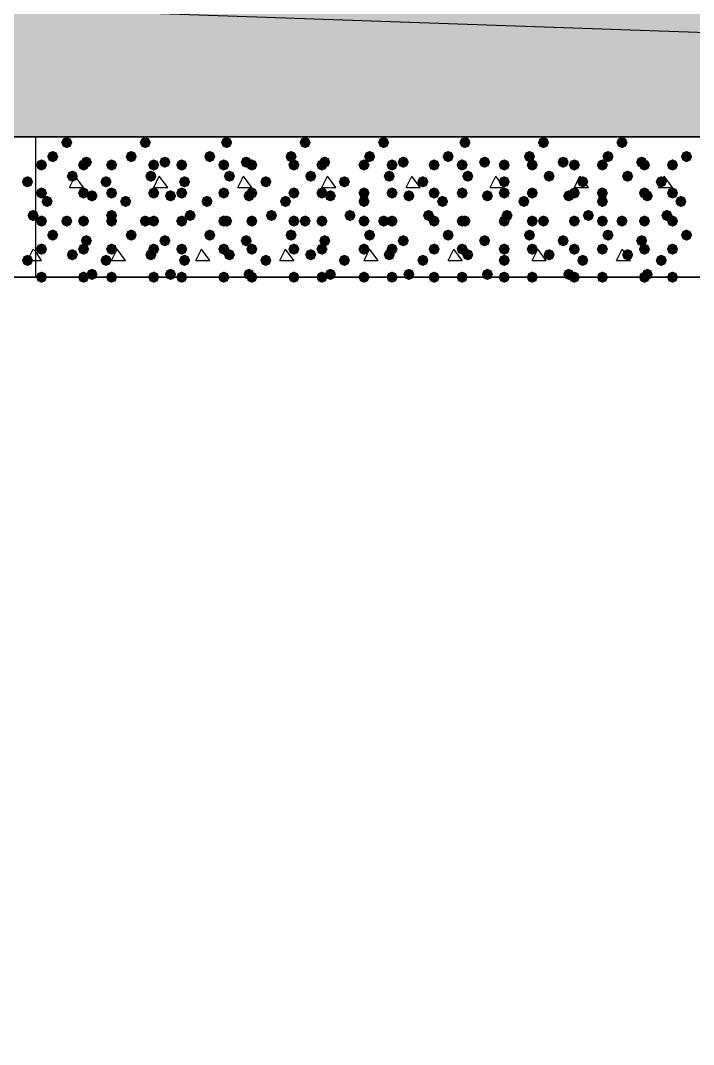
# Model space of a CAD drawing. Header units: millimetres. Extents: x 0 to 420, y 0 to 297.
# Drawn here: x 330.14 to 340.3, y 136.55 to 152 of the extents above; entities that cross this region are included whole.
import ezdxf

# ---------------------------------------------------------------- set-up
doc = ezdxf.new("R2010")
doc.units = ezdxf.units.MM
doc.layers.get('0').update_dxf_attribs({"linetype": 'CONTINUOUS'})

msp = doc.modelspace()

# ---------------------------------------------------------------- hatches: boundary and pattern name
at = {"true_color": 0x000008}
h = msp.add_hatch(color=0, dxfattribs=at)
h.paths.add_polyline_path([(385.826, 162.263667), (39.708667, 162.263667), (385.826, 150.241)], flags=0)
h.paths.add_polyline_path([(39.708667, 162.263667), (385.826, 150.241), (39.708667, 150.241)], flags=0)
for points in [[(330.919667, 150.156333), (330.894796, 150.096537), (330.835, 150.071667), (330.775204, 150.096537), (330.750333, 150.156333), (330.775204, 150.216129), (330.835, 150.241), (330.894796, 150.216129)], [(332.105, 150.156333), (332.080129, 150.096537), (332.020333, 150.071667), (331.960537, 150.096537), (331.935667, 150.156333), (331.960537, 150.216129), (332.020333, 150.241), (332.080129, 150.216129)], [(333.332667, 150.156333), (333.307796, 150.096537), (333.248, 150.071667), (333.188204, 150.096537), (333.163333, 150.156333), (333.188204, 150.216129), (333.248, 150.241), (333.307796, 150.216129)], [(334.518, 150.156333), (334.493129, 150.096537), (334.433333, 150.071667), (334.373538, 150.096537), (334.348667, 150.156333), (334.373537, 150.216129), (334.433333, 150.241), (334.493129, 150.216129)], [(335.703333, 150.156333), (335.678463, 150.096537), (335.618667, 150.071667), (335.558871, 150.096537), (335.534, 150.156333), (335.558871, 150.216129), (335.618667, 150.241), (335.678462, 150.216129)], [(336.931, 150.156333), (336.906129, 150.096537), (336.846333, 150.071667), (336.786538, 150.096537), (336.761667, 150.156333), (336.786537, 150.216129), (336.846333, 150.241), (336.906129, 150.216129)], [(338.116333, 150.156333), (338.091462, 150.096537), (338.031667, 150.071667), (337.971871, 150.096537), (337.947, 150.156333), (337.971871, 150.216129), (338.031667, 150.241), (338.091462, 150.216129)], [(339.301667, 150.156333), (339.276796, 150.096537), (339.217, 150.071667), (339.157204, 150.096537), (339.132333, 150.156333), (339.157204, 150.216129), (339.217, 150.241), (339.276796, 150.216129)], [(330.538667, 149.817667), (330.513796, 149.757871), (330.454, 149.733), (330.394204, 149.757871), (330.369333, 149.817667), (330.394204, 149.877462), (330.454, 149.902333), (330.513796, 149.877463)], [(330.708, 149.944667), (330.683129, 149.884871), (330.623333, 149.86), (330.563538, 149.884871), (330.538667, 149.944667), (330.563537, 150.004462), (330.623333, 150.029333), (330.683129, 150.004463)], [(331.173667, 149.817667), (331.148796, 149.757871), (331.089, 149.733), (331.029204, 149.757871), (331.004333, 149.817667), (331.029204, 149.877462), (331.089, 149.902333), (331.148796, 149.877463)], [(331.216, 149.86), (331.191129, 149.800204), (331.131333, 149.775333), (331.071537, 149.800204), (331.046667, 149.86), (331.071537, 149.919796), (331.131333, 149.944667), (331.191129, 149.919796)], [(331.597, 149.817667), (331.572129, 149.757871), (331.512333, 149.733), (331.452538, 149.757871), (331.427667, 149.817667), (331.452537, 149.877462), (331.512333, 149.902333), (331.572129, 149.877463)], [(331.893333, 149.944667), (331.868462, 149.884871), (331.808667, 149.86), (331.748871, 149.884871), (331.724, 149.944667), (331.748871, 150.004462), (331.808667, 150.029333), (331.868462, 150.004463)], [(332.232, 149.817667), (332.207129, 149.757871), (332.147333, 149.733), (332.087538, 149.757871), (332.062667, 149.817667), (332.087537, 149.877462), (332.147333, 149.902333), (332.207129, 149.877463)], [(332.401333, 149.86), (332.376463, 149.800204), (332.316667, 149.775333), (332.256871, 149.800204), (332.232, 149.86), (332.256871, 149.919796), (332.316667, 149.944667), (332.376462, 149.919796)], [(332.655333, 149.817667), (332.630463, 149.757871), (332.570667, 149.733), (332.510871, 149.757871), (332.486, 149.817667), (332.510871, 149.877462), (332.570667, 149.902333), (332.630462, 149.877463)], [(333.078667, 149.944667), (333.053796, 149.884871), (332.994, 149.86), (332.934204, 149.884871), (332.909333, 149.944667), (332.934204, 150.004462), (332.994, 150.029333), (333.053796, 150.004463)], [(333.290333, 149.817667), (333.265463, 149.757871), (333.205667, 149.733), (333.145871, 149.757871), (333.121, 149.817667), (333.145871, 149.877462), (333.205667, 149.902333), (333.265462, 149.877463)], [(333.629, 149.86), (333.604129, 149.800204), (333.544333, 149.775333), (333.484537, 149.800204), (333.459667, 149.86), (333.484537, 149.919796), (333.544333, 149.944667), (333.604129, 149.919796)], [(333.713667, 149.817667), (333.688796, 149.757871), (333.629, 149.733), (333.569204, 149.757871), (333.544333, 149.817667), (333.569204, 149.877462), (333.629, 149.902333), (333.688796, 149.877463)], [(334.306333, 149.944667), (334.281462, 149.884871), (334.221667, 149.86), (334.161871, 149.884871), (334.137, 149.944667), (334.161871, 150.004462), (334.221667, 150.029333), (334.281462, 150.004463)], [(334.348667, 149.817667), (334.323796, 149.757871), (334.264, 149.733), (334.204204, 149.757871), (334.179333, 149.817667), (334.204204, 149.877462), (334.264, 149.902333), (334.323796, 149.877463)], [(334.772, 149.817667), (334.747129, 149.757871), (334.687333, 149.733), (334.627538, 149.757871), (334.602667, 149.817667), (334.627537, 149.877462), (334.687333, 149.902333), (334.747129, 149.877463)], [(334.814333, 149.86), (334.789462, 149.800204), (334.729667, 149.775333), (334.669871, 149.800204), (334.645, 149.86), (334.669871, 149.919796), (334.729667, 149.944667), (334.789462, 149.919796)], [(335.407, 149.817667), (335.382129, 149.757871), (335.322333, 149.733), (335.262538, 149.757871), (335.237667, 149.817667), (335.262537, 149.877462), (335.322333, 149.902333), (335.382129, 149.877463)], [(335.491667, 149.944667), (335.466796, 149.884871), (335.407, 149.86), (335.347204, 149.884871), (335.322333, 149.944667), (335.347204, 150.004462), (335.407, 150.029333), (335.466796, 150.004463)], [(335.830333, 149.817667), (335.805462, 149.757871), (335.745667, 149.733), (335.685871, 149.757871), (335.661, 149.817667), (335.685871, 149.877462), (335.745667, 149.902333), (335.805462, 149.877463)], [(335.999667, 149.86), (335.974796, 149.800204), (335.915, 149.775333), (335.855204, 149.800204), (335.830333, 149.86), (335.855204, 149.919796), (335.915, 149.944667), (335.974796, 149.919796)], [(336.465333, 149.817667), (336.440462, 149.757871), (336.380667, 149.733), (336.320871, 149.757871), (336.296, 149.817667), (336.320871, 149.877462), (336.380667, 149.902333), (336.440462, 149.877463)], [(336.677, 149.944667), (336.652129, 149.884871), (336.592333, 149.86), (336.532537, 149.884871), (336.507667, 149.944667), (336.532537, 150.004462), (336.592333, 150.029333), (336.652129, 150.004463)], [(336.888667, 149.817667), (336.863796, 149.757871), (336.804, 149.733), (336.744204, 149.757871), (336.719333, 149.817667), (336.744204, 149.877462), (336.804, 149.902333), (336.863796, 149.877463)], [(337.227333, 149.86), (337.202462, 149.800204), (337.142667, 149.775333), (337.082871, 149.800204), (337.058, 149.86), (337.082871, 149.919796), (337.142667, 149.944667), (337.202462, 149.919796)], [(337.523667, 149.817667), (337.498796, 149.757871), (337.439, 149.733), (337.379204, 149.757871), (337.354333, 149.817667), (337.379204, 149.877462), (337.439, 149.902333), (337.498796, 149.877463)], [(337.904667, 149.944667), (337.879796, 149.884871), (337.82, 149.86), (337.760204, 149.884871), (337.735333, 149.944667), (337.760204, 150.004462), (337.82, 150.029333), (337.879796, 150.004463)], [(337.947, 149.817667), (337.922129, 149.757871), (337.862333, 149.733), (337.802538, 149.757871), (337.777667, 149.817667), (337.802537, 149.877462), (337.862333, 149.902333), (337.922129, 149.877463)], [(338.412667, 149.86), (338.387796, 149.800204), (338.328, 149.775333), (338.268204, 149.800204), (338.243333, 149.86), (338.268204, 149.919796), (338.328, 149.944667), (338.387796, 149.919796)], [(338.582, 149.817667), (338.557129, 149.757871), (338.497333, 149.733), (338.437538, 149.757871), (338.412667, 149.817667), (338.437537, 149.877462), (338.497333, 149.902333), (338.557129, 149.877463)], [(339.005333, 149.817667), (338.980462, 149.757871), (338.920667, 149.733), (338.860871, 149.757871), (338.836, 149.817667), (338.860871, 149.877462), (338.920667, 149.902333), (338.980462, 149.877463)], [(339.09, 149.944667), (339.065129, 149.884871), (339.005333, 149.86), (338.945538, 149.884871), (338.920667, 149.944667), (338.945537, 150.004462), (339.005333, 150.029333), (339.065129, 150.004463)], [(339.598, 149.86), (339.573129, 149.800204), (339.513333, 149.775333), (339.453538, 149.800204), (339.428667, 149.86), (339.453537, 149.919796), (339.513333, 149.944667), (339.573129, 149.919796)], [(339.640333, 149.817667), (339.615463, 149.757871), (339.555667, 149.733), (339.495871, 149.757871), (339.471, 149.817667), (339.495871, 149.877462), (339.555667, 149.902333), (339.615462, 149.877463)], [(340.063667, 149.817667), (340.038796, 149.757871), (339.979, 149.733), (339.919204, 149.757871), (339.894333, 149.817667), (339.919204, 149.877462), (339.979, 149.902333), (340.038796, 149.877463)], [(340.275333, 149.944667), (340.250463, 149.884871), (340.190667, 149.86), (340.130871, 149.884871), (340.106, 149.944667), (340.130871, 150.004462), (340.190667, 150.029333), (340.250462, 150.004463)], [(331.004333, 149.648333), (330.979462, 149.588537), (330.919667, 149.563667), (330.859871, 149.588537), (330.835, 149.648333), (330.859871, 149.708129), (330.919667, 149.733), (330.979462, 149.708129)], [(332.189667, 149.648333), (332.164796, 149.588537), (332.105, 149.563667), (332.045204, 149.588537), (332.020333, 149.648333), (332.045204, 149.708129), (332.105, 149.733), (332.164796, 149.708129)], [(333.375, 149.648333), (333.350129, 149.588537), (333.290333, 149.563667), (333.230537, 149.588537), (333.205667, 149.648333), (333.230537, 149.708129), (333.290333, 149.733), (333.350129, 149.708129)], [(334.602667, 149.648333), (334.577796, 149.588537), (334.518, 149.563667), (334.458204, 149.588537), (334.433333, 149.648333), (334.458204, 149.708129), (334.518, 149.733), (334.577796, 149.708129)], [(335.788, 149.648333), (335.763129, 149.588537), (335.703333, 149.563667), (335.643537, 149.588537), (335.618667, 149.648333), (335.643537, 149.708129), (335.703333, 149.733), (335.763129, 149.708129)], [(336.973333, 149.648333), (336.948463, 149.588537), (336.888667, 149.563667), (336.828871, 149.588537), (336.804, 149.648333), (336.828871, 149.708129), (336.888667, 149.733), (336.948462, 149.708129)], [(338.201, 149.648333), (338.176129, 149.588537), (338.116333, 149.563667), (338.056537, 149.588537), (338.031667, 149.648333), (338.056537, 149.708129), (338.116333, 149.733), (338.176129, 149.708129)], [(339.386333, 149.648333), (339.361463, 149.588537), (339.301667, 149.563667), (339.241871, 149.588537), (339.217, 149.648333), (339.241871, 149.708129), (339.301667, 149.733), (339.361462, 149.708129)], [(331.512333, 149.563667), (331.487462, 149.503871), (331.427667, 149.479), (331.367871, 149.503871), (331.343, 149.563667), (331.367871, 149.623462), (331.427667, 149.648333), (331.487462, 149.623463)], [(332.697667, 149.563667), (332.672796, 149.503871), (332.613, 149.479), (332.553204, 149.503871), (332.528333, 149.563667), (332.553204, 149.623462), (332.613, 149.648333), (332.672796, 149.623463)], [(333.925333, 149.563667), (333.900463, 149.503871), (333.840667, 149.479), (333.780871, 149.503871), (333.756, 149.563667), (333.780871, 149.623462), (333.840667, 149.648333), (333.900462, 149.623463)], [(335.110667, 149.563667), (335.085796, 149.503871), (335.026, 149.479), (334.966204, 149.503871), (334.941333, 149.563667), (334.966204, 149.623462), (335.026, 149.648333), (335.085796, 149.623463)], [(336.296, 149.563667), (336.271129, 149.503871), (336.211333, 149.479), (336.151538, 149.503871), (336.126667, 149.563667), (336.151537, 149.623462), (336.211333, 149.648333), (336.271129, 149.623463)], [(337.523667, 149.563667), (337.498796, 149.503871), (337.439, 149.479), (337.379204, 149.503871), (337.354333, 149.563667), (337.379204, 149.623462), (337.439, 149.648333), (337.498796, 149.623463)], [(338.709, 149.563667), (338.684129, 149.503871), (338.624333, 149.479), (338.564537, 149.503871), (338.539667, 149.563667), (338.564537, 149.623462), (338.624333, 149.648333), (338.684129, 149.623463)], [(339.894333, 149.563667), (339.869462, 149.503871), (339.809667, 149.479), (339.749871, 149.503871), (339.725, 149.563667), (339.749871, 149.623462), (339.809667, 149.648333), (339.869462, 149.623463)], [(330.538667, 149.394333), (330.513796, 149.334537), (330.454, 149.309667), (330.394204, 149.334537), (330.369333, 149.394333), (330.394204, 149.454129), (330.454, 149.479), (330.513796, 149.454129)], [(331.173667, 149.394333), (331.148796, 149.334537), (331.089, 149.309667), (331.029204, 149.334537), (331.004333, 149.394333), (331.029204, 149.454129), (331.089, 149.479), (331.148796, 149.454129)], [(331.300667, 149.352), (331.275796, 149.292204), (331.216, 149.267333), (331.156204, 149.292204), (331.131333, 149.352), (331.156204, 149.411796), (331.216, 149.436667), (331.275796, 149.411796)], [(331.597, 149.394333), (331.572129, 149.334537), (331.512333, 149.309667), (331.452538, 149.334537), (331.427667, 149.394333), (331.452537, 149.454129), (331.512333, 149.479), (331.572129, 149.454129)], [(332.232, 149.394333), (332.207129, 149.334537), (332.147333, 149.309667), (332.087538, 149.334537), (332.062667, 149.394333), (332.087537, 149.454129), (332.147333, 149.479), (332.207129, 149.454129)], [(332.486, 149.352), (332.461129, 149.292204), (332.401333, 149.267333), (332.341537, 149.292204), (332.316667, 149.352), (332.341537, 149.411796), (332.401333, 149.436667), (332.461129, 149.411796)], [(332.655333, 149.394333), (332.630463, 149.334537), (332.570667, 149.309667), (332.510871, 149.334537), (332.486, 149.394333), (332.510871, 149.454129), (332.570667, 149.479), (332.630462, 149.454129)], [(333.290333, 149.394333), (333.265463, 149.334537), (333.205667, 149.309667), (333.145871, 149.334537), (333.121, 149.394333), (333.145871, 149.454129), (333.205667, 149.479), (333.265462, 149.454129)], [(333.671333, 149.352), (333.646462, 149.292204), (333.586667, 149.267333), (333.526871, 149.292204), (333.502, 149.352), (333.526871, 149.411796), (333.586667, 149.436667), (333.646462, 149.411796)], [(333.713667, 149.394333), (333.688796, 149.334537), (333.629, 149.309667), (333.569204, 149.334537), (333.544333, 149.394333), (333.569204, 149.454129), (333.629, 149.479), (333.688796, 149.454129)], [(334.348667, 149.394333), (334.323796, 149.334537), (334.264, 149.309667), (334.204204, 149.334537), (334.179333, 149.394333), (334.204204, 149.454129), (334.264, 149.479), (334.323796, 149.454129)], [(334.772, 149.394333), (334.747129, 149.334537), (334.687333, 149.309667), (334.627538, 149.334537), (334.602667, 149.394333), (334.627537, 149.454129), (334.687333, 149.479), (334.747129, 149.454129)], [(334.899, 149.352), (334.874129, 149.292204), (334.814333, 149.267333), (334.754537, 149.292204), (334.729667, 149.352), (334.754537, 149.411796), (334.814333, 149.436667), (334.874129, 149.411796)], [(335.407, 149.394333), (335.382129, 149.334537), (335.322333, 149.309667), (335.262538, 149.334537), (335.237667, 149.394333), (335.262537, 149.454129), (335.322333, 149.479), (335.382129, 149.454129)], [(335.830333, 149.394333), (335.805462, 149.334537), (335.745667, 149.309667), (335.685871, 149.334537), (335.661, 149.394333), (335.685871, 149.454129), (335.745667, 149.479), (335.805462, 149.454129)], [(336.084333, 149.352), (336.059463, 149.292204), (335.999667, 149.267333), (335.939871, 149.292204), (335.915, 149.352), (335.939871, 149.411796), (335.999667, 149.436667), (336.059462, 149.411796)], [(336.465333, 149.394333), (336.440462, 149.334537), (336.380667, 149.309667), (336.320871, 149.334537), (336.296, 149.394333), (336.320871, 149.454129), (336.380667, 149.479), (336.440462, 149.454129)], [(336.888667, 149.394333), (336.863796, 149.334537), (336.804, 149.309667), (336.744204, 149.334537), (336.719333, 149.394333), (336.744204, 149.454129), (336.804, 149.479), (336.863796, 149.454129)], [(337.269667, 149.352), (337.244796, 149.292204), (337.185, 149.267333), (337.125204, 149.292204), (337.100333, 149.352), (337.125204, 149.411796), (337.185, 149.436667), (337.244796, 149.411796)], [(337.523667, 149.394333), (337.498796, 149.334537), (337.439, 149.309667), (337.379204, 149.334537), (337.354333, 149.394333), (337.379204, 149.454129), (337.439, 149.479), (337.498796, 149.454129)], [(337.947, 149.394333), (337.922129, 149.334537), (337.862333, 149.309667), (337.802538, 149.334537), (337.777667, 149.394333), (337.802537, 149.454129), (337.862333, 149.479), (337.922129, 149.454129)], [(338.497333, 149.352), (338.472462, 149.292204), (338.412667, 149.267333), (338.352871, 149.292204), (338.328, 149.352), (338.352871, 149.411796), (338.412667, 149.436667), (338.472462, 149.411796)], [(338.582, 149.394333), (338.557129, 149.334537), (338.497333, 149.309667), (338.437538, 149.334537), (338.412667, 149.394333), (338.437537, 149.454129), (338.497333, 149.479), (338.557129, 149.454129)], [(339.005333, 149.394333), (338.980462, 149.334537), (338.920667, 149.309667), (338.860871, 149.334537), (338.836, 149.394333), (338.860871, 149.454129), (338.920667, 149.479), (338.980462, 149.454129)], [(339.640333, 149.394333), (339.615463, 149.334537), (339.555667, 149.309667), (339.495871, 149.334537), (339.471, 149.394333), (339.495871, 149.454129), (339.555667, 149.479), (339.615462, 149.454129)], [(339.682667, 149.352), (339.657796, 149.292204), (339.598, 149.267333), (339.538204, 149.292204), (339.513333, 149.352), (339.538204, 149.411796), (339.598, 149.436667), (339.657796, 149.411796)], [(340.063667, 149.394333), (340.038796, 149.334537), (339.979, 149.309667), (339.919204, 149.334537), (339.894333, 149.394333), (339.919204, 149.454129), (339.979, 149.479), (340.038796, 149.454129)], [(330.623333, 149.267333), (330.598462, 149.207537), (330.538667, 149.182667), (330.478871, 149.207537), (330.454, 149.267333), (330.478871, 149.327129), (330.538667, 149.352), (330.598462, 149.327129)], [(331.808667, 149.267333), (331.783796, 149.207537), (331.724, 149.182667), (331.664204, 149.207537), (331.639333, 149.267333), (331.664204, 149.327129), (331.724, 149.352), (331.783796, 149.327129)], [(333.036333, 149.267333), (333.011462, 149.207537), (332.951667, 149.182667), (332.891871, 149.207537), (332.867, 149.267333), (332.891871, 149.327129), (332.951667, 149.352), (333.011462, 149.327129)], [(334.221667, 149.267333), (334.196796, 149.207537), (334.137, 149.182667), (334.077204, 149.207537), (334.052333, 149.267333), (334.077204, 149.327129), (334.137, 149.352), (334.196796, 149.327129)], [(335.407, 149.267333), (335.382129, 149.207537), (335.322333, 149.182667), (335.262538, 149.207537), (335.237667, 149.267333), (335.262537, 149.327129), (335.322333, 149.352), (335.382129, 149.327129)], [(336.592333, 149.267333), (336.567462, 149.207537), (336.507667, 149.182667), (336.447871, 149.207537), (336.423, 149.267333), (336.447871, 149.327129), (336.507667, 149.352), (336.567462, 149.327129)], [(337.82, 149.267333), (337.795129, 149.207537), (337.735333, 149.182667), (337.675538, 149.207537), (337.650667, 149.267333), (337.675537, 149.327129), (337.735333, 149.352), (337.795129, 149.327129)], [(339.005333, 149.267333), (338.980462, 149.207537), (338.920667, 149.182667), (338.860871, 149.207537), (338.836, 149.267333), (338.860871, 149.327129), (338.920667, 149.352), (338.980462, 149.327129)], [(340.190667, 149.267333), (340.165796, 149.207537), (340.106, 149.182667), (340.046204, 149.207537), (340.021333, 149.267333), (340.046204, 149.327129), (340.106, 149.352), (340.165796, 149.327129)], [(331.597, 149.055667), (331.572129, 148.995871), (331.512333, 148.971), (331.452538, 148.995871), (331.427667, 149.055667), (331.452537, 149.115462), (331.512333, 149.140333), (331.572129, 149.115463)], [(332.782333, 149.055667), (332.757462, 148.995871), (332.697667, 148.971), (332.637871, 148.995871), (332.613, 149.055667), (332.637871, 149.115462), (332.697667, 149.140333), (332.757462, 149.115463)], [(334.01, 149.055667), (333.985129, 148.995871), (333.925333, 148.971), (333.865538, 148.995871), (333.840667, 149.055667), (333.865537, 149.115462), (333.925333, 149.140333), (333.985129, 149.115463)], [(335.195333, 149.055667), (335.170462, 148.995871), (335.110667, 148.971), (335.050871, 148.995871), (335.026, 149.055667), (335.050871, 149.115462), (335.110667, 149.140333), (335.170462, 149.115463)], [(336.380667, 149.055667), (336.355796, 148.995871), (336.296, 148.971), (336.236204, 148.995871), (336.211333, 149.055667), (336.236204, 149.115462), (336.296, 149.140333), (336.355796, 149.115463)], [(337.566, 149.055667), (337.541129, 148.995871), (337.481333, 148.971), (337.421538, 148.995871), (337.396667, 149.055667), (337.421537, 149.115462), (337.481333, 149.140333), (337.541129, 149.115463)], [(338.793667, 149.055667), (338.768796, 148.995871), (338.709, 148.971), (338.649204, 148.995871), (338.624333, 149.055667), (338.649204, 149.115462), (338.709, 149.140333), (338.768796, 149.115463)], [(339.979, 149.055667), (339.954129, 148.995871), (339.894333, 148.971), (339.834538, 148.995871), (339.809667, 149.055667), (339.834537, 149.115462), (339.894333, 149.140333), (339.954129, 149.115463)], [(330.538667, 148.971), (330.513796, 148.911204), (330.454, 148.886333), (330.394204, 148.911204), (330.369333, 148.971), (330.394204, 149.030796), (330.454, 149.055667), (330.513796, 149.030796)], [(330.919667, 148.971), (330.894796, 148.911204), (330.835, 148.886333), (330.775204, 148.911204), (330.750333, 148.971), (330.775204, 149.030796), (330.835, 149.055667), (330.894796, 149.030796)], [(331.173667, 148.971), (331.148796, 148.911204), (331.089, 148.886333), (331.029204, 148.911204), (331.004333, 148.971), (331.029204, 149.030796), (331.089, 149.055667), (331.148796, 149.030796)], [(331.597, 148.971), (331.572129, 148.911204), (331.512333, 148.886333), (331.452538, 148.911204), (331.427667, 148.971), (331.452537, 149.030796), (331.512333, 149.055667), (331.572129, 149.030796)], [(332.105, 148.971), (332.080129, 148.911204), (332.020333, 148.886333), (331.960537, 148.911204), (331.935667, 148.971), (331.960537, 149.030796), (332.020333, 149.055667), (332.080129, 149.030796)], [(332.232, 148.971), (332.207129, 148.911204), (332.147333, 148.886333), (332.087538, 148.911204), (332.062667, 148.971), (332.087537, 149.030796), (332.147333, 149.055667), (332.207129, 149.030796)], [(332.655333, 148.971), (332.630463, 148.911204), (332.570667, 148.886333), (332.510871, 148.911204), (332.486, 148.971), (332.510871, 149.030796), (332.570667, 149.055667), (332.630462, 149.030796)], [(333.290333, 148.971), (333.265463, 148.911204), (333.205667, 148.886333), (333.145871, 148.911204), (333.121, 148.971), (333.145871, 149.030796), (333.205667, 149.055667), (333.265462, 149.030796)], [(333.332667, 148.971), (333.307796, 148.911204), (333.248, 148.886333), (333.188204, 148.911204), (333.163333, 148.971), (333.188204, 149.030796), (333.248, 149.055667), (333.307796, 149.030796)], [(333.713667, 148.971), (333.688796, 148.911204), (333.629, 148.886333), (333.569204, 148.911204), (333.544333, 148.971), (333.569204, 149.030796), (333.629, 149.055667), (333.688796, 149.030796)], [(334.348667, 148.971), (334.323796, 148.911204), (334.264, 148.886333), (334.204204, 148.911204), (334.179333, 148.971), (334.204204, 149.030796), (334.264, 149.055667), (334.323796, 149.030796)], [(334.518, 148.971), (334.493129, 148.911204), (334.433333, 148.886333), (334.373538, 148.911204), (334.348667, 148.971), (334.373537, 149.030796), (334.433333, 149.055667), (334.493129, 149.030796)], [(334.772, 148.971), (334.747129, 148.911204), (334.687333, 148.886333), (334.627538, 148.911204), (334.602667, 148.971), (334.627537, 149.030796), (334.687333, 149.055667), (334.747129, 149.030796)], [(335.407, 148.971), (335.382129, 148.911204), (335.322333, 148.886333), (335.262538, 148.911204), (335.237667, 148.971), (335.262537, 149.030796), (335.322333, 149.055667), (335.382129, 149.030796)], [(335.703333, 148.971), (335.678463, 148.911204), (335.618667, 148.886333), (335.558871, 148.911204), (335.534, 148.971), (335.558871, 149.030796), (335.618667, 149.055667), (335.678462, 149.030796)], [(335.830333, 148.971), (335.805462, 148.911204), (335.745667, 148.886333), (335.685871, 148.911204), (335.661, 148.971), (335.685871, 149.030796), (335.745667, 149.055667), (335.805462, 149.030796)], [(336.465333, 148.971), (336.440462, 148.911204), (336.380667, 148.886333), (336.320871, 148.911204), (336.296, 148.971), (336.320871, 149.030796), (336.380667, 149.055667), (336.440462, 149.030796)], [(336.888667, 148.971), (336.863796, 148.911204), (336.804, 148.886333), (336.744204, 148.911204), (336.719333, 148.971), (336.744204, 149.030796), (336.804, 149.055667), (336.863796, 149.030796)], [(336.931, 148.971), (336.906129, 148.911204), (336.846333, 148.886333), (336.786538, 148.911204), (336.761667, 148.971), (336.786537, 149.030796), (336.846333, 149.055667), (336.906129, 149.030796)], [(337.523667, 148.971), (337.498796, 148.911204), (337.439, 148.886333), (337.379204, 148.911204), (337.354333, 148.971), (337.379204, 149.030796), (337.439, 149.055667), (337.498796, 149.030796)], [(337.947, 148.971), (337.922129, 148.911204), (337.862333, 148.886333), (337.802538, 148.911204), (337.777667, 148.971), (337.802537, 149.030796), (337.862333, 149.055667), (337.922129, 149.030796)], [(338.116333, 148.971), (338.091462, 148.911204), (338.031667, 148.886333), (337.971871, 148.911204), (337.947, 148.971), (337.971871, 149.030796), (338.031667, 149.055667), (338.091462, 149.030796)], [(338.582, 148.971), (338.557129, 148.911204), (338.497333, 148.886333), (338.437538, 148.911204), (338.412667, 148.971), (338.437537, 149.030796), (338.497333, 149.055667), (338.557129, 149.030796)], [(339.005333, 148.971), (338.980462, 148.911204), (338.920667, 148.886333), (338.860871, 148.911204), (338.836, 148.971), (338.860871, 149.030796), (338.920667, 149.055667), (338.980462, 149.030796)], [(339.301667, 148.971), (339.276796, 148.911204), (339.217, 148.886333), (339.157204, 148.911204), (339.132333, 148.971), (339.157204, 149.030796), (339.217, 149.055667), (339.276796, 149.030796)], [(339.640333, 148.971), (339.615463, 148.911204), (339.555667, 148.886333), (339.495871, 148.911204), (339.471, 148.971), (339.495871, 149.030796), (339.555667, 149.055667), (339.615462, 149.030796)], [(340.063667, 148.971), (340.038796, 148.911204), (339.979, 148.886333), (339.919204, 148.911204), (339.894333, 148.971), (339.919204, 149.030796), (339.979, 149.055667), (340.038796, 149.030796)], [(330.708, 148.759333), (330.683129, 148.699537), (330.623333, 148.674667), (330.563538, 148.699537), (330.538667, 148.759333), (330.563537, 148.819129), (330.623333, 148.844), (330.683129, 148.819129)], [(331.893333, 148.759333), (331.868462, 148.699537), (331.808667, 148.674667), (331.748871, 148.699537), (331.724, 148.759333), (331.748871, 148.819129), (331.808667, 148.844), (331.868462, 148.819129)], [(333.078667, 148.759333), (333.053796, 148.699537), (332.994, 148.674667), (332.934204, 148.699537), (332.909333, 148.759333), (332.934204, 148.819129), (332.994, 148.844), (333.053796, 148.819129)], [(334.306333, 148.759333), (334.281462, 148.699537), (334.221667, 148.674667), (334.161871, 148.699537), (334.137, 148.759333), (334.161871, 148.819129), (334.221667, 148.844), (334.281462, 148.819129)], [(335.491667, 148.759333), (335.466796, 148.699537), (335.407, 148.674667), (335.347204, 148.699537), (335.322333, 148.759333), (335.347204, 148.819129), (335.407, 148.844), (335.466796, 148.819129)], [(336.677, 148.759333), (336.652129, 148.699537), (336.592333, 148.674667), (336.532537, 148.699537), (336.507667, 148.759333), (336.532537, 148.819129), (336.592333, 148.844), (336.652129, 148.819129)], [(337.904667, 148.759333), (337.879796, 148.699537), (337.82, 148.674667), (337.760204, 148.699537), (337.735333, 148.759333), (337.760204, 148.819129), (337.82, 148.844), (337.879796, 148.819129)], [(339.09, 148.759333), (339.065129, 148.699537), (339.005333, 148.674667), (338.945538, 148.699537), (338.920667, 148.759333), (338.945537, 148.819129), (339.005333, 148.844), (339.065129, 148.819129)], [(340.275333, 148.759333), (340.250463, 148.699537), (340.190667, 148.674667), (340.130871, 148.699537), (340.106, 148.759333), (340.130871, 148.819129), (340.190667, 148.844), (340.250462, 148.819129)], [(331.216, 148.674667), (331.191129, 148.614871), (331.131333, 148.59), (331.071537, 148.614871), (331.046667, 148.674667), (331.071537, 148.734462), (331.131333, 148.759333), (331.191129, 148.734463)], [(332.401333, 148.674667), (332.376463, 148.614871), (332.316667, 148.59), (332.256871, 148.614871), (332.232, 148.674667), (332.256871, 148.734462), (332.316667, 148.759333), (332.376462, 148.734463)], [(333.629, 148.674667), (333.604129, 148.614871), (333.544333, 148.59), (333.484537, 148.614871), (333.459667, 148.674667), (333.484537, 148.734462), (333.544333, 148.759333), (333.604129, 148.734463)], [(334.814333, 148.674667), (334.789462, 148.614871), (334.729667, 148.59), (334.669871, 148.614871), (334.645, 148.674667), (334.669871, 148.734462), (334.729667, 148.759333), (334.789462, 148.734463)], [(335.999667, 148.674667), (335.974796, 148.614871), (335.915, 148.59), (335.855204, 148.614871), (335.830333, 148.674667), (335.855204, 148.734462), (335.915, 148.759333), (335.974796, 148.734463)], [(337.227333, 148.674667), (337.202462, 148.614871), (337.142667, 148.59), (337.082871, 148.614871), (337.058, 148.674667), (337.082871, 148.734462), (337.142667, 148.759333), (337.202462, 148.734463)], [(338.412667, 148.674667), (338.387796, 148.614871), (338.328, 148.59), (338.268204, 148.614871), (338.243333, 148.674667), (338.268204, 148.734462), (338.328, 148.759333), (338.387796, 148.734463)], [(339.598, 148.674667), (339.573129, 148.614871), (339.513333, 148.59), (339.453538, 148.614871), (339.428667, 148.674667), (339.453537, 148.734462), (339.513333, 148.759333), (339.573129, 148.734463)], [(330.538667, 148.547667), (330.513796, 148.487871), (330.454, 148.463), (330.394204, 148.487871), (330.369333, 148.547667), (330.394204, 148.607462), (330.454, 148.632333), (330.513796, 148.607463)], [(331.004333, 148.463), (330.979462, 148.403204), (330.919667, 148.378333), (330.859871, 148.403204), (330.835, 148.463), (330.859871, 148.522796), (330.919667, 148.547667), (330.979462, 148.522796)], [(331.173667, 148.547667), (331.148796, 148.487871), (331.089, 148.463), (331.029204, 148.487871), (331.004333, 148.547667), (331.029204, 148.607462), (331.089, 148.632333), (331.148796, 148.607463)], [(331.597, 148.547667), (331.572129, 148.487871), (331.512333, 148.463), (331.452538, 148.487871), (331.427667, 148.547667), (331.452537, 148.607462), (331.512333, 148.632333), (331.572129, 148.607463)], [(332.189667, 148.463), (332.164796, 148.403204), (332.105, 148.378333), (332.045204, 148.403204), (332.020333, 148.463), (332.045204, 148.522796), (332.105, 148.547667), (332.164796, 148.522796)], [(332.232, 148.547667), (332.207129, 148.487871), (332.147333, 148.463), (332.087538, 148.487871), (332.062667, 148.547667), (332.087537, 148.607462), (332.147333, 148.632333), (332.207129, 148.607463)], [(332.655333, 148.547667), (332.630463, 148.487871), (332.570667, 148.463), (332.510871, 148.487871), (332.486, 148.547667), (332.510871, 148.607462), (332.570667, 148.632333), (332.630462, 148.607463)], [(333.290333, 148.547667), (333.265463, 148.487871), (333.205667, 148.463), (333.145871, 148.487871), (333.121, 148.547667), (333.145871, 148.607462), (333.205667, 148.632333), (333.265462, 148.607463)], [(333.375, 148.463), (333.350129, 148.403204), (333.290333, 148.378333), (333.230537, 148.403204), (333.205667, 148.463), (333.230537, 148.522796), (333.290333, 148.547667), (333.350129, 148.522796)], [(333.713667, 148.547667), (333.688796, 148.487871), (333.629, 148.463), (333.569204, 148.487871), (333.544333, 148.547667), (333.569204, 148.607462), (333.629, 148.632333), (333.688796, 148.607463)], [(334.348667, 148.547667), (334.323796, 148.487871), (334.264, 148.463), (334.204204, 148.487871), (334.179333, 148.547667), (334.204204, 148.607462), (334.264, 148.632333), (334.323796, 148.607463)], [(334.602667, 148.463), (334.577796, 148.403204), (334.518, 148.378333), (334.458204, 148.403204), (334.433333, 148.463), (334.458204, 148.522796), (334.518, 148.547667), (334.577796, 148.522796)], [(334.772, 148.547667), (334.747129, 148.487871), (334.687333, 148.463), (334.627538, 148.487871), (334.602667, 148.547667), (334.627537, 148.607462), (334.687333, 148.632333), (334.747129, 148.607463)], [(335.407, 148.547667), (335.382129, 148.487871), (335.322333, 148.463), (335.262538, 148.487871), (335.237667, 148.547667), (335.262537, 148.607462), (335.322333, 148.632333), (335.382129, 148.607463)], [(335.788, 148.463), (335.763129, 148.403204), (335.703333, 148.378333), (335.643537, 148.403204), (335.618667, 148.463), (335.643537, 148.522796), (335.703333, 148.547667), (335.763129, 148.522796)], [(335.830333, 148.547667), (335.805462, 148.487871), (335.745667, 148.463), (335.685871, 148.487871), (335.661, 148.547667), (335.685871, 148.607462), (335.745667, 148.632333), (335.805462, 148.607463)], [(336.465333, 148.547667), (336.440462, 148.487871), (336.380667, 148.463), (336.320871, 148.487871), (336.296, 148.547667), (336.320871, 148.607462), (336.380667, 148.632333), (336.440462, 148.607463)], [(336.888667, 148.547667), (336.863796, 148.487871), (336.804, 148.463), (336.744204, 148.487871), (336.719333, 148.547667), (336.744204, 148.607462), (336.804, 148.632333), (336.863796, 148.607463)], [(336.973333, 148.463), (336.948463, 148.403204), (336.888667, 148.378333), (336.828871, 148.403204), (336.804, 148.463), (336.828871, 148.522796), (336.888667, 148.547667), (336.948462, 148.522796)], [(337.523667, 148.547667), (337.498796, 148.487871), (337.439, 148.463), (337.379204, 148.487871), (337.354333, 148.547667), (337.379204, 148.607462), (337.439, 148.632333), (337.498796, 148.607463)], [(337.947, 148.547667), (337.922129, 148.487871), (337.862333, 148.463), (337.802538, 148.487871), (337.777667, 148.547667), (337.802537, 148.607462), (337.862333, 148.632333), (337.922129, 148.607463)], [(338.201, 148.463), (338.176129, 148.403204), (338.116333, 148.378333), (338.056537, 148.403204), (338.031667, 148.463), (338.056537, 148.522796), (338.116333, 148.547667), (338.176129, 148.522796)], [(338.582, 148.547667), (338.557129, 148.487871), (338.497333, 148.463), (338.437538, 148.487871), (338.412667, 148.547667), (338.437537, 148.607462), (338.497333, 148.632333), (338.557129, 148.607463)], [(339.005333, 148.547667), (338.980462, 148.487871), (338.920667, 148.463), (338.860871, 148.487871), (338.836, 148.547667), (338.860871, 148.607462), (338.920667, 148.632333), (338.980462, 148.607463)], [(339.386333, 148.463), (339.361463, 148.403204), (339.301667, 148.378333), (339.241871, 148.403204), (339.217, 148.463), (339.241871, 148.522796), (339.301667, 148.547667), (339.361462, 148.522796)], [(339.640333, 148.547667), (339.615463, 148.487871), (339.555667, 148.463), (339.495871, 148.487871), (339.471, 148.547667), (339.495871, 148.607462), (339.555667, 148.632333), (339.615462, 148.607463)], [(340.063667, 148.547667), (340.038796, 148.487871), (339.979, 148.463), (339.919204, 148.487871), (339.894333, 148.547667), (339.919204, 148.607462), (339.979, 148.632333), (340.038796, 148.607463)], [(331.512333, 148.378333), (331.487462, 148.318537), (331.427667, 148.293667), (331.367871, 148.318537), (331.343, 148.378333), (331.367871, 148.438129), (331.427667, 148.463), (331.487462, 148.438129)], [(332.697667, 148.378333), (332.672796, 148.318537), (332.613, 148.293667), (332.553204, 148.318537), (332.528333, 148.378333), (332.553204, 148.438129), (332.613, 148.463), (332.672796, 148.438129)], [(333.925333, 148.378333), (333.900463, 148.318537), (333.840667, 148.293667), (333.780871, 148.318537), (333.756, 148.378333), (333.780871, 148.438129), (333.840667, 148.463), (333.900462, 148.438129)], [(335.110667, 148.378333), (335.085796, 148.318537), (335.026, 148.293667), (334.966204, 148.318537), (334.941333, 148.378333), (334.966204, 148.438129), (335.026, 148.463), (335.085796, 148.438129)], [(336.296, 148.378333), (336.271129, 148.318537), (336.211333, 148.293667), (336.151538, 148.318537), (336.126667, 148.378333), (336.151537, 148.438129), (336.211333, 148.463), (336.271129, 148.438129)], [(337.523667, 148.378333), (337.498796, 148.318537), (337.439, 148.293667), (337.379204, 148.318537), (337.354333, 148.378333), (337.379204, 148.438129), (337.439, 148.463), (337.498796, 148.438129)], [(338.709, 148.378333), (338.684129, 148.318537), (338.624333, 148.293667), (338.564537, 148.318537), (338.539667, 148.378333), (338.564537, 148.438129), (338.624333, 148.463), (338.684129, 148.438129)], [(339.894333, 148.378333), (339.869462, 148.318537), (339.809667, 148.293667), (339.749871, 148.318537), (339.725, 148.378333), (339.749871, 148.438129), (339.809667, 148.463), (339.869462, 148.438129)], [(330.538667, 148.124333), (330.513796, 148.064537), (330.454, 148.039667), (330.394204, 148.064537), (330.369333, 148.124333), (330.394204, 148.184129), (330.454, 148.209), (330.513796, 148.184129)], [(331.173667, 148.124333), (331.148796, 148.064537), (331.089, 148.039667), (331.029204, 148.064537), (331.004333, 148.124333), (331.029204, 148.184129), (331.089, 148.209), (331.148796, 148.184129)], [(331.300667, 148.166667), (331.275796, 148.106871), (331.216, 148.082), (331.156204, 148.106871), (331.131333, 148.166667), (331.156204, 148.226462), (331.216, 148.251333), (331.275796, 148.226463)], [(331.597, 148.124333), (331.572129, 148.064537), (331.512333, 148.039667), (331.452538, 148.064537), (331.427667, 148.124333), (331.452537, 148.184129), (331.512333, 148.209), (331.572129, 148.184129)], [(332.232, 148.124333), (332.207129, 148.064537), (332.147333, 148.039667), (332.087538, 148.064537), (332.062667, 148.124333), (332.087537, 148.184129), (332.147333, 148.209), (332.207129, 148.184129)], [(332.486, 148.166667), (332.461129, 148.106871), (332.401333, 148.082), (332.341537, 148.106871), (332.316667, 148.166667), (332.341537, 148.226462), (332.401333, 148.251333), (332.461129, 148.226463)], [(332.655333, 148.124333), (332.630463, 148.064537), (332.570667, 148.039667), (332.510871, 148.064537), (332.486, 148.124333), (332.510871, 148.184129), (332.570667, 148.209), (332.630462, 148.184129)], [(333.290333, 148.124333), (333.265463, 148.064537), (333.205667, 148.039667), (333.145871, 148.064537), (333.121, 148.124333), (333.145871, 148.184129), (333.205667, 148.209), (333.265462, 148.184129)], [(333.671333, 148.166667), (333.646462, 148.106871), (333.586667, 148.082), (333.526871, 148.106871), (333.502, 148.166667), (333.526871, 148.226462), (333.586667, 148.251333), (333.646462, 148.226463)], [(333.713667, 148.124333), (333.688796, 148.064537), (333.629, 148.039667), (333.569204, 148.064537), (333.544333, 148.124333), (333.569204, 148.184129), (333.629, 148.209), (333.688796, 148.184129)], [(334.348667, 148.124333), (334.323796, 148.064537), (334.264, 148.039667), (334.204204, 148.064537), (334.179333, 148.124333), (334.204204, 148.184129), (334.264, 148.209), (334.323796, 148.184129)], [(334.772, 148.124333), (334.747129, 148.064537), (334.687333, 148.039667), (334.627538, 148.064537), (334.602667, 148.124333), (334.627537, 148.184129), (334.687333, 148.209), (334.747129, 148.184129)], [(334.899, 148.166667), (334.874129, 148.106871), (334.814333, 148.082), (334.754537, 148.106871), (334.729667, 148.166667), (334.754537, 148.226462), (334.814333, 148.251333), (334.874129, 148.226463)], [(335.407, 148.124333), (335.382129, 148.064537), (335.322333, 148.039667), (335.262538, 148.064537), (335.237667, 148.124333), (335.262537, 148.184129), (335.322333, 148.209), (335.382129, 148.184129)], [(335.830333, 148.124333), (335.805462, 148.064537), (335.745667, 148.039667), (335.685871, 148.064537), (335.661, 148.124333), (335.685871, 148.184129), (335.745667, 148.209), (335.805462, 148.184129)], [(336.084333, 148.166667), (336.059463, 148.106871), (335.999667, 148.082), (335.939871, 148.106871), (335.915, 148.166667), (335.939871, 148.226462), (335.999667, 148.251333), (336.059462, 148.226463)], [(336.465333, 148.124333), (336.440462, 148.064537), (336.380667, 148.039667), (336.320871, 148.064537), (336.296, 148.124333), (336.320871, 148.184129), (336.380667, 148.209), (336.440462, 148.184129)], [(336.888667, 148.124333), (336.863796, 148.064537), (336.804, 148.039667), (336.744204, 148.064537), (336.719333, 148.124333), (336.744204, 148.184129), (336.804, 148.209), (336.863796, 148.184129)], [(337.269667, 148.166667), (337.244796, 148.106871), (337.185, 148.082), (337.125204, 148.106871), (337.100333, 148.166667), (337.125204, 148.226462), (337.185, 148.251333), (337.244796, 148.226463)], [(337.523667, 148.124333), (337.498796, 148.064537), (337.439, 148.039667), (337.379204, 148.064537), (337.354333, 148.124333), (337.379204, 148.184129), (337.439, 148.209), (337.498796, 148.184129)], [(337.947, 148.124333), (337.922129, 148.064537), (337.862333, 148.039667), (337.802538, 148.064537), (337.777667, 148.124333), (337.802537, 148.184129), (337.862333, 148.209), (337.922129, 148.184129)], [(338.497333, 148.166667), (338.472462, 148.106871), (338.412667, 148.082), (338.352871, 148.106871), (338.328, 148.166667), (338.352871, 148.226462), (338.412667, 148.251333), (338.472462, 148.226463)], [(338.582, 148.124333), (338.557129, 148.064537), (338.497333, 148.039667), (338.437538, 148.064537), (338.412667, 148.124333), (338.437537, 148.184129), (338.497333, 148.209), (338.557129, 148.184129)], [(339.005333, 148.124333), (338.980462, 148.064537), (338.920667, 148.039667), (338.860871, 148.064537), (338.836, 148.124333), (338.860871, 148.184129), (338.920667, 148.209), (338.980462, 148.184129)], [(339.640333, 148.124333), (339.615463, 148.064537), (339.555667, 148.039667), (339.495871, 148.064537), (339.471, 148.124333), (339.495871, 148.184129), (339.555667, 148.209), (339.615462, 148.184129)], [(339.682667, 148.166667), (339.657796, 148.106871), (339.598, 148.082), (339.538204, 148.106871), (339.513333, 148.166667), (339.538204, 148.226462), (339.598, 148.251333), (339.657796, 148.226463)], [(340.063667, 148.124333), (340.038796, 148.064537), (339.979, 148.039667), (339.919204, 148.064537), (339.894333, 148.124333), (339.919204, 148.184129), (339.979, 148.209), (340.038796, 148.184129)]]:
    msp.add_hatch(color=0, dxfattribs=at).paths.add_polyline_path(points, flags=0)
at = {"true_color": 0x000007}
for points in [[(330.327, 149.563667), (330.302129, 149.503871), (330.242333, 149.479), (330.182538, 149.503871), (330.157667, 149.563667), (330.182537, 149.623462), (330.242333, 149.648333), (330.302129, 149.623463)], [(330.411667, 149.055667), (330.386796, 148.995871), (330.327, 148.971), (330.267204, 148.995871), (330.242333, 149.055667), (330.267204, 149.115462), (330.327, 149.140333), (330.386796, 149.115463)], [(330.327, 148.378333), (330.302129, 148.318537), (330.242333, 148.293667), (330.182538, 148.318537), (330.157667, 148.378333), (330.182537, 148.438129), (330.242333, 148.463), (330.302129, 148.438129)]]:
    msp.add_hatch(color=0, dxfattribs=at).paths.add_polyline_path(points, flags=0)

# ---------------------------------------------------------------- linework, layer by layer
at = {"color": 0, "true_color": 0x000008}
for points in [[(385.826, 162.263667), (39.708667, 162.263667), (385.826, 150.241)], [(39.708667, 162.263667), (385.826, 150.241), (39.708667, 150.241)]]:
    msp.add_lwpolyline(points, close=True, dxfattribs=at)
at = {"color": 0, "true_color": 0x000007}
for points in [[(38.650333, 126.915333), (38.650333, 150.241), (386.884333, 150.241), (386.884333, 126.915333), (224.409, 126.915333), (224.409, 105.748667), (201.125667, 105.748667), (201.125667, 126.915333)], [(38.650333, 126.915333), (38.650333, 150.241), (386.884333, 150.241), (386.884333, 126.915333), (224.409, 126.915333), (224.409, 105.748667), (201.125667, 105.748667), (201.125667, 126.915333)], [(328.252667, 150.241), (328.252667, 148.124333), (330.369333, 148.124333), (330.369333, 150.241)]]:
    msp.add_lwpolyline(points, close=True, dxfattribs=at)
for points in [[(349.461667, 150.241), (330.369333, 150.241)], [(330.242333, 148.378333), (330.327, 148.547667)], [(330.369333, 148.505333), (330.327, 148.547667)], [(330.242333, 148.378333), (330.369333, 148.378333)], [(330.369333, 148.124333), (349.461667, 148.124333)]]:
    msp.add_lwpolyline(points, dxfattribs=at)
at = {"color": 0, "true_color": 0x000008}
for points in [[(330.877333, 149.479), (330.962, 149.648333)], [(331.089, 149.479), (330.962, 149.648333)], [(332.147333, 149.479), (332.232, 149.648333)], [(332.359, 149.479), (332.232, 149.648333)], [(333.417333, 149.479), (333.502, 149.648333)], [(333.629, 149.479), (333.502, 149.648333)], [(334.687333, 149.479), (334.772, 149.648333)], [(334.899, 149.479), (334.772, 149.648333)], [(335.957333, 149.479), (336.042, 149.648333)], [(336.169, 149.479), (336.042, 149.648333)], [(337.227333, 149.479), (337.312, 149.648333)], [(337.439, 149.479), (337.312, 149.648333)], [(338.497333, 149.479), (338.582, 149.648333)], [(338.709, 149.479), (338.582, 149.648333)], [(339.767333, 149.479), (339.852, 149.648333)], [(339.979, 149.479), (339.852, 149.648333)], [(330.877333, 149.479), (331.089, 149.479)], [(332.147333, 149.479), (332.359, 149.479)], [(333.417333, 149.479), (333.629, 149.479)], [(334.687333, 149.479), (334.899, 149.479)], [(335.957333, 149.479), (336.169, 149.479)], [(337.227333, 149.479), (337.439, 149.479)], [(338.497333, 149.479), (338.709, 149.479)], [(339.767333, 149.479), (339.979, 149.479)], [(330.454, 148.378333), (330.369333, 148.505333)], [(331.512333, 148.378333), (331.597, 148.547667)], [(331.724, 148.378333), (331.597, 148.547667)], [(332.782333, 148.378333), (332.867, 148.547667)], [(332.994, 148.378333), (332.867, 148.547667)], [(334.052333, 148.378333), (334.137, 148.547667)], [(334.264, 148.378333), (334.137, 148.547667)], [(335.322333, 148.378333), (335.407, 148.547667)], [(335.534, 148.378333), (335.407, 148.547667)], [(336.592333, 148.378333), (336.677, 148.547667)], [(336.804, 148.378333), (336.677, 148.547667)], [(337.862333, 148.378333), (337.947, 148.547667)], [(338.074, 148.378333), (337.947, 148.547667)], [(339.132333, 148.378333), (339.217, 148.547667)], [(339.344, 148.378333), (339.217, 148.547667)], [(330.369333, 148.378333), (330.454, 148.378333)], [(331.512333, 148.378333), (331.724, 148.378333)], [(332.782333, 148.378333), (332.994, 148.378333)], [(334.052333, 148.378333), (334.264, 148.378333)], [(335.322333, 148.378333), (335.534, 148.378333)], [(336.592333, 148.378333), (336.804, 148.378333)], [(337.862333, 148.378333), (338.074, 148.378333)], [(339.132333, 148.378333), (339.344, 148.378333)]]:
    msp.add_lwpolyline(points, dxfattribs=at)
at = {"color": 0, "true_color": 0x0000fd}
msp.add_lwpolyline([(222.292333, 129.032), (384.767667, 129.032), (384.767667, 148.124333), (40.767, 148.124333), (40.767, 129.032), (203.242333, 129.032), (203.242333, 107.865333), (222.292333, 107.865333)], close=True, dxfattribs=at)

doc.saveas('drawing.dxf')
